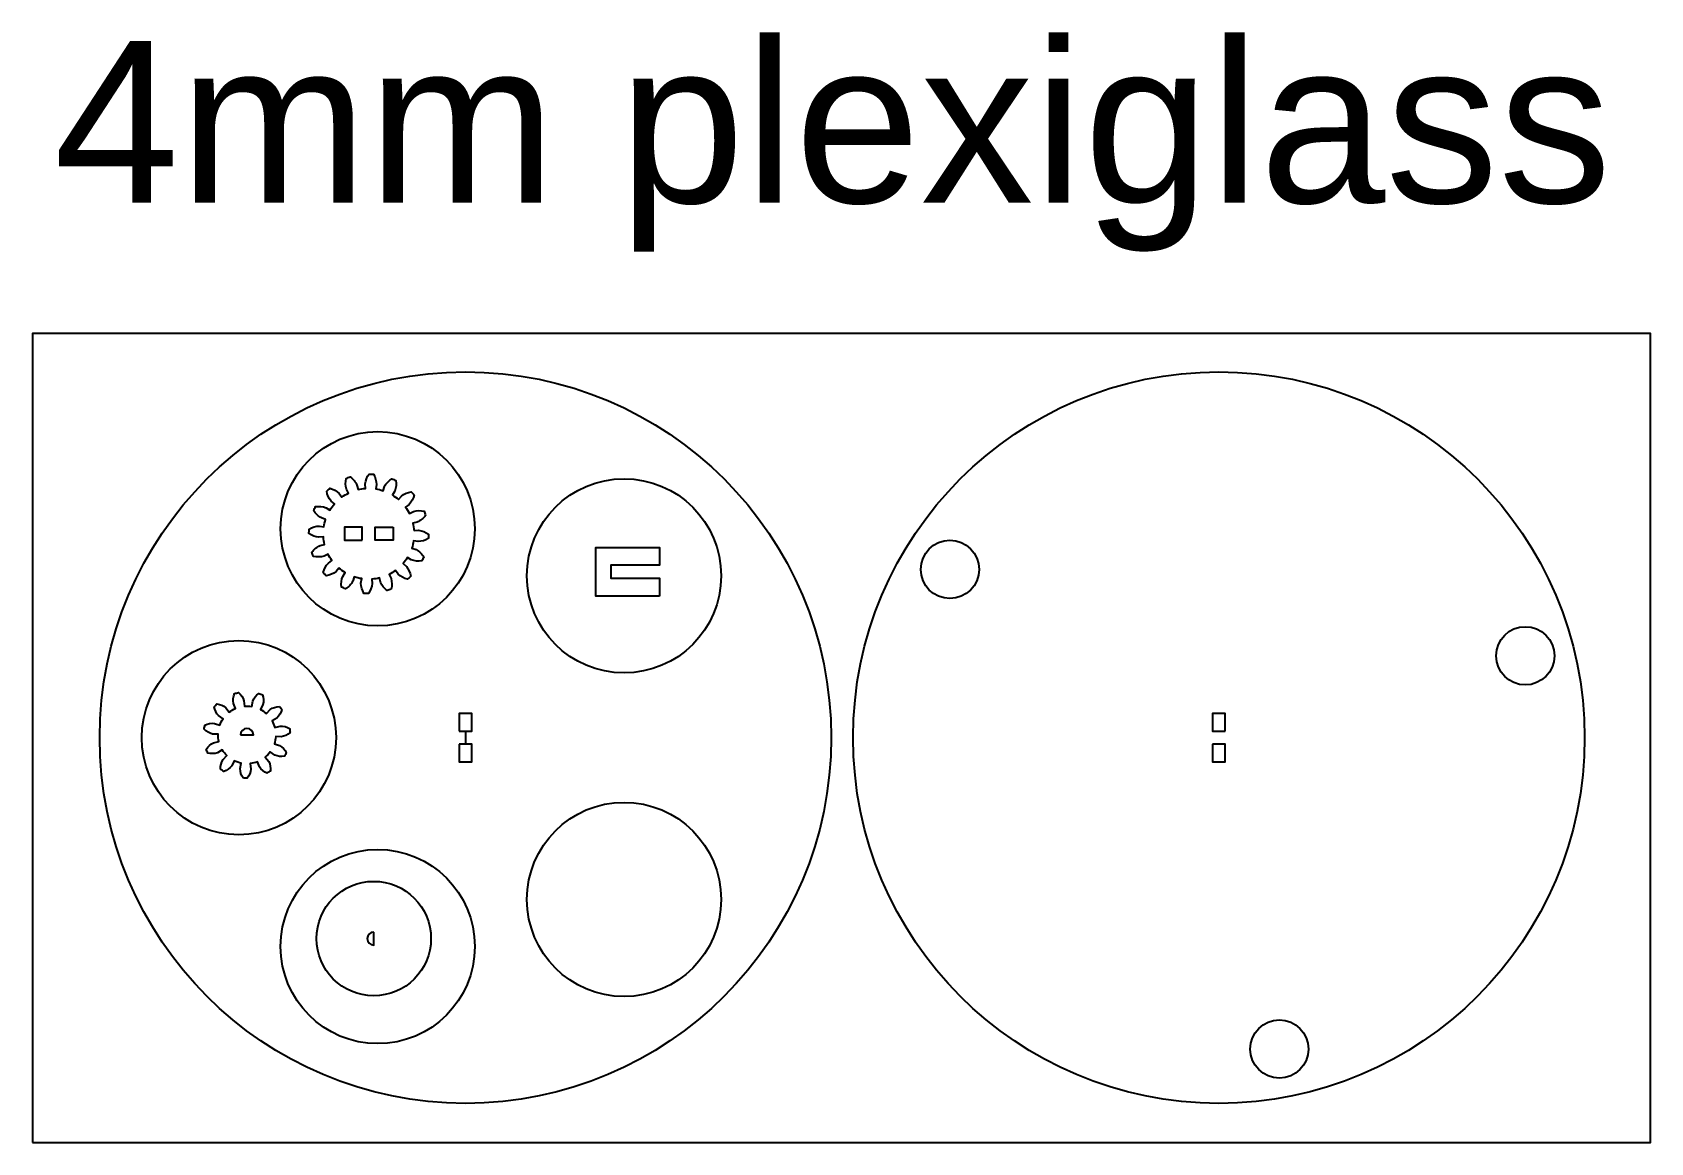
# Model space of a CAD drawing. Header units: millimetres. Extents: x 0 to 1680, y 0 to 693.
# Drawn here: x 1180 to 1680, y 12 to 355 of the extents above; entities that cross this region are included whole.
import ezdxf

# ---------------------------------------------------------------- set-up
doc = ezdxf.new("R2010")
doc.units = ezdxf.units.MM
doc.header["$MEASUREMENT"] = 0
doc.layers.add('Cut', color=1, linetype='Continuous', true_color=0xff0000)
doc.layers.add('innerCut', color=7, linetype='Continuous', true_color=0xffffff)

msp = doc.modelspace()

# ---------------------------------------------------------------- linework, layer by layer
at = {"layer": 'Cut'}
msp.add_line((1313.51, 139.21), (1313.51, 135.21), dxfattribs=at)
for points in [[(1266.6, 207.34, -0.018494), (1267.17, 208.58, -0.129154), (1270.46, 208.22), (1271.64, 207.5, -0.041659), (1273.02, 209.39), (1271.97, 210.29, -0.129154), (1270.63, 213.31, -0.018494), (1271.64, 214.24, -0.129154), (1274.53, 212.65), (1275.35, 211.53, -0.041659), (1277.34, 212.74), (1276.73, 213.98, -0.129154), (1276.65, 217.28, -0.018494), (1277.93, 217.75, -0.129154), (1279.99, 215.18), (1280.32, 213.83, -0.041659), (1282.63, 214.19), (1282.53, 215.57, -0.129154), (1283.72, 218.65, -0.018494), (1285.08, 218.59, -0.129154), (1286.01, 215.42), (1285.79, 214.05, -0.041659), (1288.06, 213.5), (1288.5, 214.81, -0.129154), (1290.78, 217.2, -0.018494), (1292.01, 216.63, -0.129154), (1291.66, 213.35), (1290.93, 212.17, -0.041659), (1292.82, 210.79), (1293.73, 211.83, -0.129154), (1296.74, 213.17, -0.018494), (1297.67, 212.16, -0.129154), (1296.08, 209.27), (1294.96, 208.45, -0.041659), (1296.18, 206.46), (1297.41, 207.08, -0.129154), (1300.71, 207.16, -0.018494), (1301.18, 205.87, -0.129154), (1298.61, 203.81), (1297.26, 203.48, -0.041659), (1297.62, 201.18), (1299, 201.27, -0.129154), (1302.08, 200.08, -0.018494), (1302.02, 198.72, -0.129154), (1298.85, 197.8), (1297.49, 198.01, -0.041659), (1296.93, 195.74), (1298.25, 195.3, -0.129154), (1300.64, 193.03, -0.018494), (1300.06, 191.79, -0.129154), (1296.78, 192.15), (1295.6, 192.87, -0.041659), (1294.22, 190.98), (1295.26, 190.08, -0.129154), (1296.6, 187.06, -0.018494), (1295.59, 186.13, -0.129154), (1292.7, 187.72), (1291.89, 188.84, -0.041659), (1289.89, 187.63), (1290.51, 186.39, -0.129154), (1290.59, 183.09, -0.018494), (1289.31, 182.62, -0.129154), (1287.24, 185.2), (1286.91, 186.54, -0.041659), (1284.61, 186.18), (1284.7, 184.8, -0.129154), (1283.52, 181.72, -0.018494), (1282.15, 181.78, -0.129154), (1281.23, 184.95), (1281.44, 186.32, -0.041659), (1279.17, 186.87), (1278.74, 185.56, -0.129154), (1276.46, 183.17, -0.018494), (1275.22, 183.74, -0.129154), (1275.58, 187.02), (1276.3, 188.21, -0.041659), (1274.42, 189.58), (1273.51, 188.54, -0.129154), (1270.49, 187.2, -0.018494), (1269.57, 188.21, -0.129154), (1271.15, 191.1), (1272.27, 191.92, -0.041659), (1271.06, 193.91), (1269.82, 193.29, -0.129154), (1266.52, 193.21, -0.018494), (1266.05, 194.5, -0.129154), (1268.63, 196.56), (1269.97, 196.89, -0.041659), (1269.61, 199.2), (1268.23, 199.1, -0.129154), (1265.15, 200.29, -0.018494), (1265.21, 201.65, -0.129154), (1268.38, 202.58), (1269.75, 202.36, -0.041659), (1270.3, 204.63), (1268.99, 205.07, -0.129154)], [(1256.01, 146.83, -0.023295), (1256.79, 145.86, -0.149914), (1255.21, 143.27), (1253.74, 142.44, -0.064035), (1254.6, 140.33), (1256.23, 140.77, -0.149914), (1259.17, 140.02, -0.023295), (1259.3, 138.78, -0.149914), (1256.57, 137.45), (1254.88, 137.55, -0.064035), (1254.47, 135.31), (1256.08, 134.79, -0.149914), (1258.15, 132.58, -0.023295), (1257.58, 131.47, -0.149914), (1254.57, 131.82), (1253.2, 132.82, -0.064035), (1251.64, 131.16), (1252.72, 129.85, -0.149914), (1253.26, 126.87, -0.023295), (1252.19, 126.24, -0.149914), (1249.85, 128.17), (1249.23, 129.75, -0.064035), (1247.02, 129.19), (1247.22, 127.51, -0.149914), (1246.06, 124.71, -0.023295), (1244.82, 124.76, -0.149914), (1243.89, 127.65), (1244.23, 129.31, -0.064035), (1242.08, 130.04), (1241.33, 128.52, -0.149914), (1238.84, 126.78, -0.023295), (1237.82, 127.5, -0.149914), (1238.61, 130.43), (1239.78, 131.64, -0.064035), (1238.37, 133.42), (1236.92, 132.54, -0.149914), (1233.89, 132.43, -0.023295), (1233.42, 133.58, -0.149914), (1235.66, 135.63), (1237.31, 136.01, -0.064035), (1237.08, 138.27), (1235.39, 138.32, -0.149914), (1232.77, 139.86, -0.023295), (1233, 141.09, -0.149914), (1235.99, 141.59), (1237.59, 141.03, -0.064035), (1238.62, 143.05), (1237.22, 144, -0.149914), (1235.86, 146.72, -0.023295), (1236.71, 147.62, -0.149914), (1239.5, 146.43), (1240.53, 145.09, -0.064035), (1242.49, 146.24), (1241.83, 147.8, -0.149914), (1242.15, 150.82, -0.023295), (1243.36, 151.12, -0.149914), (1245.06, 148.61), (1245.21, 146.92, -0.064035), (1247.48, 146.83), (1247.76, 148.5, -0.149914), (1249.67, 150.86, -0.023295), (1250.84, 150.46, -0.149914), (1250.92, 147.43), (1250.13, 145.93, -0.064035), (1251.99, 144.62), (1253.13, 145.87, -0.149914)]]:
    msp.add_lwpolyline(points, format="xyb", close=True, dxfattribs=at)
msp.add_lwpolyline([(1373.42, 180.95), (1353.82, 180.95), (1353.82, 195.95), (1373.42, 195.95), (1373.42, 190.45), (1358.42, 190.45), (1358.42, 186.45), (1373.42, 186.45)], close=True, dxfattribs=at)
for centre, radius in [((1313.51, 137.21), 113), ((1546.28, 137.21), 113), ((1285.17, 75.13), 17.68)]:
    msp.add_circle(centre, radius, dxfattribs=at)
at = {"layer": 'innerCut'}
for points in [[(1179.69, 12.09), (1679.69, 12.09), (1679.69, 262.09), (1179.69, 262.09)], [(1281.62, 198.19), (1281.62, 202.19), (1276.12, 202.19), (1276.12, 198.19)], [(1291.12, 202.19), (1291.12, 198.19), (1285.62, 198.19), (1285.62, 202.19)], [(1311.51, 139.21), (1315.51, 139.21), (1315.51, 144.71), (1311.51, 144.71)], [(1548.28, 139.21), (1548.28, 144.71), (1544.28, 144.71), (1544.28, 139.21)], [(1311.51, 135.21), (1311.51, 129.71), (1315.51, 129.71), (1315.51, 135.21)], [(1544.28, 135.21), (1544.28, 129.71), (1548.28, 129.71), (1548.28, 135.21)]]:
    msp.add_lwpolyline(points, close=True, dxfattribs=at)
for points in [[(1243.98, 138.04), (1247.98, 138.04, 1)], [(1285.17, 77.13, 1), (1285.17, 73.13)]]:
    msp.add_lwpolyline(points, format="xyb", close=True, dxfattribs=at)
for centre, radius in [((1286.4, 201.74), 30), ((1362.51, 187.2), 30), ((1463.19, 189.17), 9), ((1640.96, 162.49), 9), ((1243.51, 137.21), 30), ((1362.51, 87.22), 30), ((1286.4, 72.67), 30), ((1564.98, 41.01), 9)]:
    msp.add_circle(centre, radius, dxfattribs=at)

# ---------------------------------------------------------------- texts
at = {"layer": 'innerCut', "insert": (1186.29, 287.35), "char_height": 50, "width": 524.3976, "attachment_point": 7, "line_spacing_factor": 0.963855}
msp.add_mtext('\\fArial;4mm plexiglass', dxfattribs=at)

doc.saveas('drawing.dxf')
